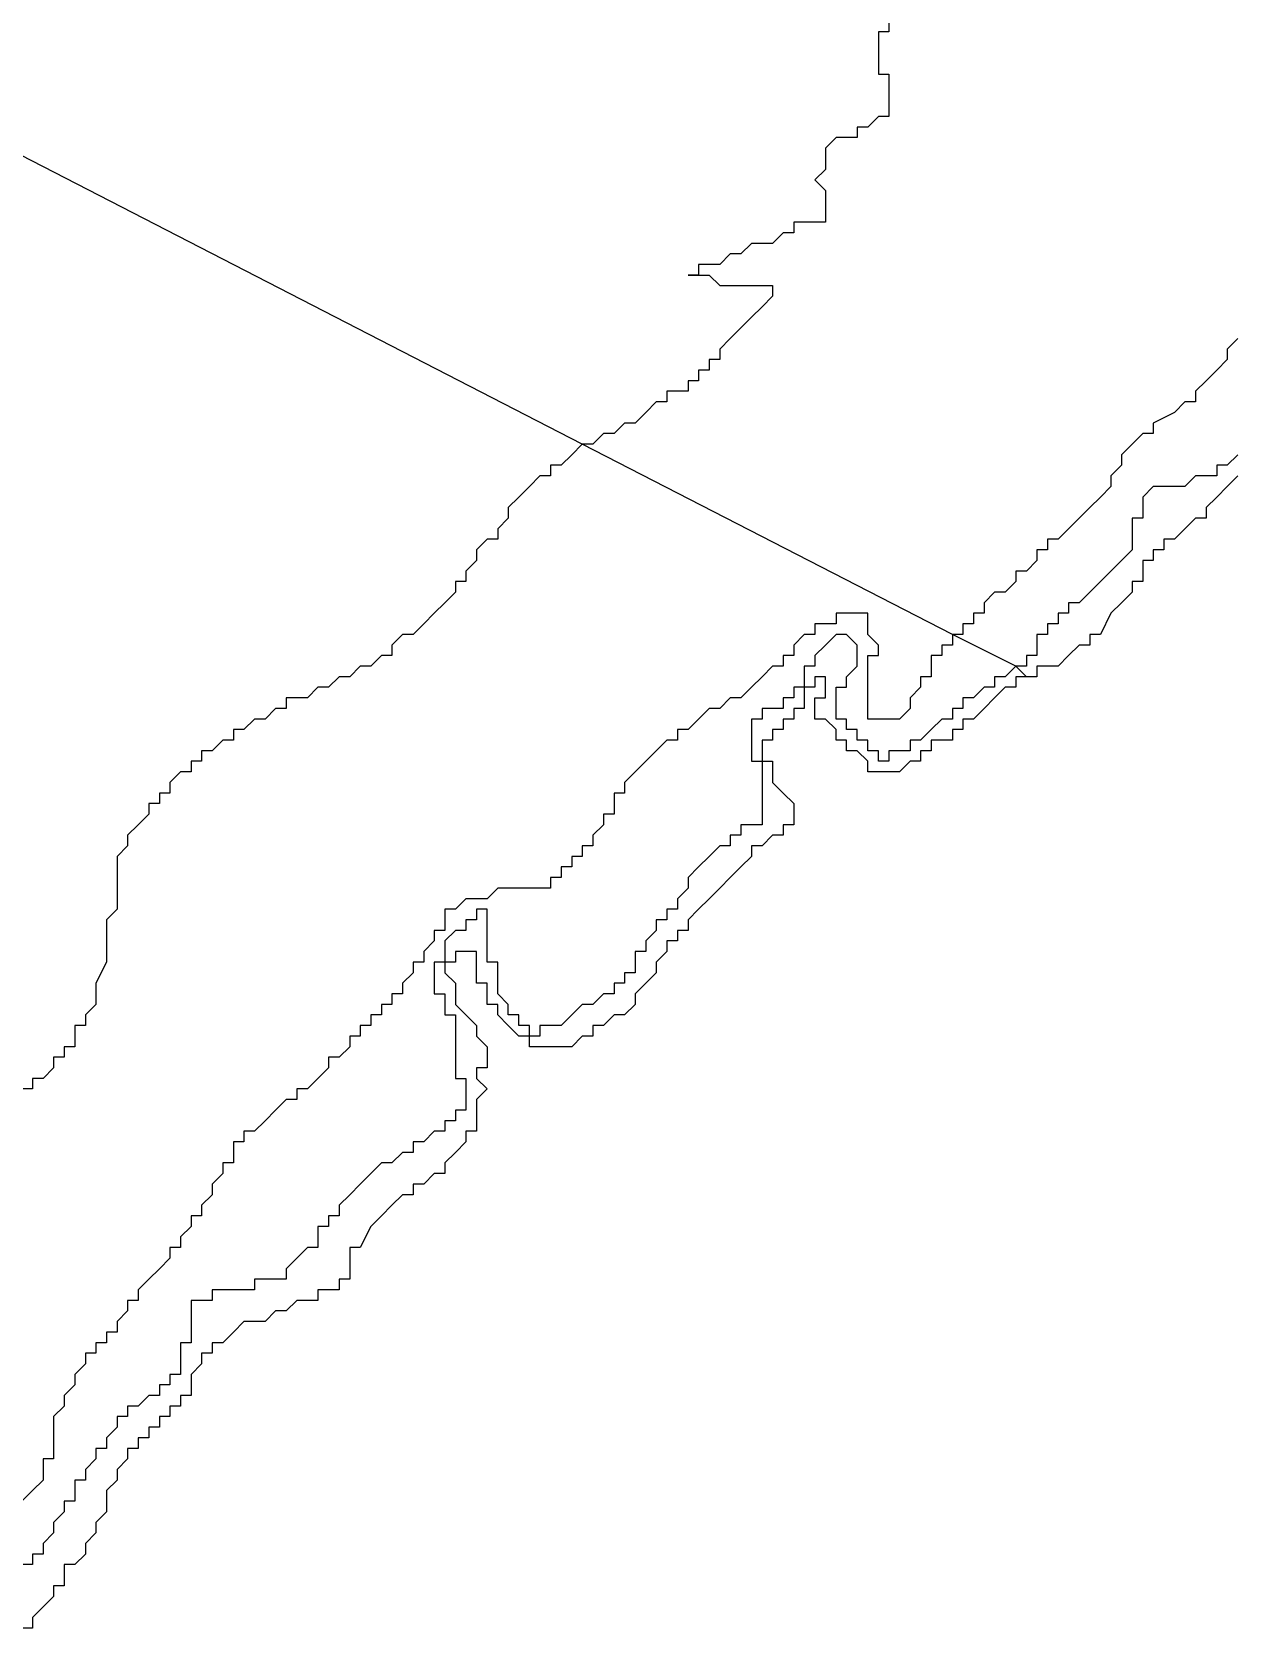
# Model space of a CAD drawing. Extents: x -79.2 to -65.2, y 32.5 to 44.8.
# Drawn here: x -74.261 to -73.122, y 37.56 to 39.07 of the extents above; entities that cross this region are included whole.
import ezdxf

# ---------------------------------------------------------------- set-up
doc = ezdxf.new("R2010")
doc.units = 0

msp = doc.modelspace()

# ---------------------------------------------------------------- linework, layer by layer
at = {"layer": '0FINSTR_G'}
for points in [[(-73.45, 39.08), (-73.45, 39.07), (-73.46, 39.07), (-73.46, 39.06), (-73.46, 39.06), (-73.46, 39.05), (-73.46, 39.05), (-73.46, 39.04), (-73.46, 39.04), (-73.46, 39.03), (-73.45, 39.03), (-73.45, 39.02), (-73.45, 39.02), (-73.45, 39.01), (-73.45, 39.01), (-73.45, 39.01), (-73.45, 39.01), (-73.45, 39), (-73.45, 39), (-73.45, 39), (-73.45, 38.99), (-73.46, 38.99), (-73.46, 38.99), (-73.46, 38.99), (-73.47, 38.98), (-73.48, 38.98), (-73.48, 38.97), (-73.49, 38.97), (-73.49, 38.97), (-73.5, 38.97), (-73.5, 38.97), (-73.51, 38.96), (-73.51, 38.96), (-73.51, 38.96), (-73.51, 38.95), (-73.51, 38.95), (-73.51, 38.95), (-73.51, 38.94), (-73.51, 38.94), (-73.52, 38.93), (-73.52, 38.93)], [(-73.74, 38.68), (-74.42, 39.03), (-74.44, 39.05)], [(-73.52, 38.93), (-73.52, 38.93), (-73.52, 38.93), (-73.51, 38.92), (-73.51, 38.92), (-73.51, 38.91), (-73.51, 38.91), (-73.51, 38.91), (-73.51, 38.9), (-73.51, 38.9), (-73.51, 38.89), (-73.52, 38.89), (-73.53, 38.89), (-73.53, 38.89), (-73.53, 38.89), (-73.53, 38.89), (-73.54, 38.89), (-73.54, 38.89), (-73.54, 38.88), (-73.54, 38.88), (-73.55, 38.88), (-73.55, 38.88), (-73.56, 38.87), (-73.57, 38.87), (-73.58, 38.87), (-73.59, 38.86), (-73.59, 38.86), (-73.59, 38.86), (-73.6, 38.86), (-73.61, 38.85), (-73.61, 38.85), (-73.62, 38.85), (-73.62, 38.85), (-73.63, 38.85), (-73.63, 38.84), (-73.64, 38.84), (-73.64, 38.84), (-73.64, 38.84), (-73.64, 38.84), (-73.64, 38.84), (-73.63, 38.84), (-73.63, 38.84), (-73.62, 38.84), (-73.62, 38.84), (-73.61, 38.83), (-73.61, 38.83), (-73.6, 38.83), (-73.59, 38.83), (-73.59, 38.83), (-73.58, 38.83), (-73.58, 38.83), (-73.57, 38.83), (-73.57, 38.83), (-73.57, 38.83), (-73.56, 38.83), (-73.56, 38.83), (-73.56, 38.83), (-73.56, 38.83), (-73.56, 38.83), (-73.56, 38.82), (-73.56, 38.82), (-73.56, 38.82), (-73.56, 38.82), (-73.57, 38.81), (-73.57, 38.81), (-73.57, 38.81), (-73.58, 38.8), (-73.58, 38.8), (-73.59, 38.79), (-73.59, 38.79), (-73.59, 38.79), (-73.6, 38.78), (-73.6, 38.78), (-73.6, 38.78), (-73.6, 38.78), (-73.6, 38.78), (-73.61, 38.77), (-73.61, 38.77), (-73.61, 38.77), (-73.61, 38.76), (-73.62, 38.76), (-73.62, 38.75), (-73.63, 38.75), (-73.63, 38.75), (-73.63, 38.74), (-73.64, 38.74), (-73.64, 38.73), (-73.65, 38.73), (-73.66, 38.73), (-73.66, 38.72), (-73.67, 38.72), (-73.68, 38.71), (-73.68, 38.71), (-73.69, 38.7), (-73.69, 38.7), (-73.7, 38.7), (-73.7, 38.7), (-73.71, 38.69), (-73.71, 38.69), (-73.72, 38.69), (-73.73, 38.68), (-73.73, 38.68), (-73.73, 38.68), (-73.74, 38.68)], [(-73.12, 38.78), (-73.13, 38.77), (-73.13, 38.76), (-73.14, 38.75), (-73.15, 38.74), (-73.15, 38.74), (-73.16, 38.73), (-73.16, 38.73), (-73.16, 38.72), (-73.17, 38.72), (-73.18, 38.71), (-73.18, 38.71), (-73.2, 38.7), (-73.2, 38.69), (-73.21, 38.69), (-73.22, 38.68), (-73.23, 38.67), (-73.23, 38.66), (-73.24, 38.65), (-73.24, 38.64), (-73.25, 38.63), (-73.26, 38.62), (-73.27, 38.61), (-73.27, 38.61), (-73.28, 38.6), (-73.28, 38.6), (-73.29, 38.59), (-73.3, 38.59), (-73.3, 38.58), (-73.31, 38.58), (-73.31, 38.57), (-73.31, 38.57), (-73.32, 38.56), (-73.33, 38.56), (-73.33, 38.55), (-73.34, 38.54), (-73.35, 38.54), (-73.36, 38.53), (-73.36, 38.52), (-73.37, 38.52), (-73.37, 38.51), (-73.38, 38.51), (-73.38, 38.5), (-73.39, 38.5), (-73.39, 38.5)], [(-73.74, 38.68), (-73.74, 38.68), (-73.74, 38.68), (-73.75, 38.67), (-73.75, 38.67), (-73.75, 38.67), (-73.75, 38.67), (-73.76, 38.66), (-73.76, 38.66), (-73.77, 38.66), (-73.77, 38.65), (-73.78, 38.65), (-73.78, 38.65), (-73.79, 38.64), (-73.79, 38.64), (-73.8, 38.63), (-73.8, 38.63), (-73.81, 38.62), (-73.81, 38.61), (-73.81, 38.61), (-73.81, 38.61), (-73.82, 38.6), (-73.82, 38.59), (-73.83, 38.59), (-73.84, 38.58), (-73.84, 38.57), (-73.84, 38.57), (-73.84, 38.57), (-73.85, 38.56), (-73.85, 38.56), (-73.85, 38.55), (-73.86, 38.55), (-73.86, 38.54), (-73.87, 38.53), (-73.87, 38.53), (-73.88, 38.52), (-73.89, 38.51), (-73.89, 38.51), (-73.9, 38.5), (-73.9, 38.5), (-73.9, 38.5), (-73.91, 38.5), (-73.92, 38.49), (-73.92, 38.48), (-73.93, 38.48), (-73.94, 38.47), (-73.94, 38.47), (-73.95, 38.47), (-73.96, 38.46), (-73.96, 38.46), (-73.97, 38.46), (-73.98, 38.45), (-73.99, 38.45), (-74, 38.44), (-74.01, 38.44), (-74.02, 38.44), (-74.02, 38.43), (-74.03, 38.43), (-74.03, 38.43), (-74.04, 38.42), (-74.05, 38.42), (-74.05, 38.42), (-74.06, 38.41), (-74.06, 38.41), (-74.07, 38.41), (-74.07, 38.4), (-74.08, 38.4), (-74.09, 38.39), (-74.1, 38.39), (-74.1, 38.38), (-74.11, 38.38), (-74.11, 38.37), (-74.12, 38.37), (-74.13, 38.36), (-74.13, 38.35), (-74.14, 38.35), (-74.14, 38.35), (-74.14, 38.35), (-74.14, 38.34), (-74.15, 38.34), (-74.15, 38.33), (-74.16, 38.32), (-74.16, 38.32), (-74.17, 38.31), (-74.17, 38.3), (-74.18, 38.29), (-74.18, 38.29), (-74.18, 38.28), (-74.18, 38.27), (-74.18, 38.27), (-74.18, 38.26), (-74.18, 38.26), (-74.18, 38.25), (-74.18, 38.24), (-74.19, 38.23), (-74.19, 38.23), (-74.19, 38.23), (-74.19, 38.23), (-74.19, 38.23), (-74.19, 38.21), (-74.19, 38.2), (-74.19, 38.2), (-74.19, 38.19), (-74.19, 38.19), (-74.2, 38.17), (-74.2, 38.16), (-74.2, 38.15), (-74.21, 38.14), (-74.21, 38.14), (-74.21, 38.13), (-74.21, 38.13), (-74.22, 38.13), (-74.22, 38.12), (-74.22, 38.12), (-74.22, 38.12), (-74.22, 38.11), (-74.23, 38.11), (-74.23, 38.11), (-74.23, 38.1), (-74.24, 38.1), (-74.24, 38.09), (-74.25, 38.08), (-74.26, 38.08), (-74.26, 38.07), (-74.27, 38.07)], [(-73.39, 38.5), (-73.74, 38.68)], [(-73.12, 38.67), (-73.13, 38.66), (-73.13, 38.66), (-73.14, 38.66), (-73.14, 38.66), (-73.14, 38.65), (-73.14, 38.65), (-73.15, 38.65), (-73.15, 38.65), (-73.16, 38.65), (-73.16, 38.65), (-73.17, 38.64), (-73.18, 38.64), (-73.18, 38.64), (-73.19, 38.64), (-73.19, 38.64), (-73.19, 38.64), (-73.2, 38.64), (-73.2, 38.64), (-73.2, 38.64), (-73.21, 38.63), (-73.21, 38.63), (-73.21, 38.63), (-73.21, 38.62), (-73.21, 38.62), (-73.21, 38.61), (-73.22, 38.61), (-73.22, 38.6), (-73.22, 38.6), (-73.22, 38.59), (-73.22, 38.59), (-73.22, 38.58), (-73.22, 38.58), (-73.23, 38.57), (-73.23, 38.57), (-73.23, 38.57), (-73.24, 38.56), (-73.24, 38.56), (-73.24, 38.56), (-73.25, 38.55), (-73.25, 38.55), (-73.26, 38.54), (-73.26, 38.54), (-73.27, 38.53), (-73.28, 38.53), (-73.28, 38.52), (-73.28, 38.52), (-73.28, 38.52), (-73.29, 38.52), (-73.29, 38.52), (-73.29, 38.51), (-73.3, 38.51), (-73.3, 38.51), (-73.3, 38.5), (-73.31, 38.5), (-73.31, 38.49), (-73.31, 38.49), (-73.31, 38.48), (-73.32, 38.48), (-73.32, 38.47), (-73.33, 38.47), (-73.33, 38.47)], [(-73.12, 38.65), (-73.13, 38.64), (-73.13, 38.64), (-73.14, 38.63), (-73.14, 38.63), (-73.15, 38.62), (-73.15, 38.61), (-73.16, 38.61), (-73.17, 38.6), (-73.17, 38.6), (-73.17, 38.6), (-73.17, 38.6), (-73.18, 38.59), (-73.19, 38.59), (-73.19, 38.58), (-73.2, 38.58), (-73.2, 38.57), (-73.21, 38.57), (-73.21, 38.56), (-73.21, 38.55), (-73.22, 38.55), (-73.22, 38.54), (-73.23, 38.53), (-73.23, 38.53), (-73.24, 38.52), (-73.24, 38.52), (-73.25, 38.5), (-73.26, 38.5), (-73.26, 38.49), (-73.27, 38.49), (-73.27, 38.49), (-73.28, 38.48), (-73.28, 38.48), (-73.29, 38.47), (-73.3, 38.47), (-73.31, 38.47), (-73.31, 38.46), (-73.32, 38.46)], [(-73.39, 38.5), (-73.39, 38.49), (-73.39, 38.49), (-73.4, 38.49), (-73.4, 38.48), (-73.41, 38.48), (-73.41, 38.47), (-73.41, 38.47), (-73.41, 38.46), (-73.42, 38.46), (-73.42, 38.45), (-73.42, 38.45), (-73.43, 38.44), (-73.43, 38.44), (-73.43, 38.44), (-73.43, 38.43), (-73.44, 38.42), (-73.44, 38.42), (-73.44, 38.42), (-73.45, 38.42), (-73.45, 38.42), (-73.45, 38.42), (-73.45, 38.42), (-73.46, 38.42), (-73.46, 38.42), (-73.46, 38.42), (-73.46, 38.42), (-73.46, 38.42), (-73.47, 38.42), (-73.47, 38.42), (-73.47, 38.43), (-73.47, 38.43), (-73.47, 38.43), (-73.47, 38.44), (-73.47, 38.44), (-73.47, 38.44), (-73.47, 38.45), (-73.47, 38.45), (-73.47, 38.45), (-73.47, 38.46), (-73.47, 38.46), (-73.47, 38.46), (-73.47, 38.46), (-73.47, 38.47), (-73.47, 38.47), (-73.47, 38.47), (-73.47, 38.47), (-73.47, 38.47), (-73.47, 38.48), (-73.46, 38.48), (-73.46, 38.49), (-73.46, 38.49), (-73.46, 38.49), (-73.47, 38.5), (-73.47, 38.5), (-73.47, 38.5), (-73.47, 38.5), (-73.47, 38.51), (-73.47, 38.51), (-73.47, 38.51), (-73.47, 38.51), (-73.47, 38.51), (-73.47, 38.52), (-73.47, 38.52), (-73.47, 38.52), (-73.48, 38.52), (-73.48, 38.52), (-73.48, 38.52), (-73.48, 38.52), (-73.48, 38.52), (-73.49, 38.52), (-73.49, 38.52), (-73.49, 38.52), (-73.49, 38.52), (-73.5, 38.52), (-73.5, 38.52), (-73.5, 38.52), (-73.5, 38.51), (-73.51, 38.51), (-73.51, 38.51), (-73.51, 38.51), (-73.52, 38.51), (-73.52, 38.51), (-73.52, 38.5), (-73.52, 38.5), (-73.53, 38.5), (-73.53, 38.5), (-73.53, 38.5), (-73.54, 38.49), (-73.54, 38.49), (-73.54, 38.48), (-73.55, 38.48), (-73.55, 38.48), (-73.55, 38.47), (-73.56, 38.47), (-73.56, 38.47), (-73.57, 38.46), (-73.57, 38.46), (-73.58, 38.45), (-73.58, 38.45), (-73.59, 38.44), (-73.6, 38.44), (-73.6, 38.44), (-73.6, 38.44), (-73.61, 38.43), (-73.61, 38.43), (-73.62, 38.43), (-73.63, 38.42), (-73.63, 38.42), (-73.64, 38.41), (-73.65, 38.41), (-73.65, 38.4), (-73.65, 38.4), (-73.66, 38.4), (-73.67, 38.39), (-73.67, 38.39), (-73.68, 38.38), (-73.68, 38.38), (-73.69, 38.37), (-73.69, 38.37), (-73.7, 38.36), (-73.7, 38.36), (-73.7, 38.35), (-73.71, 38.35), (-73.71, 38.34), (-73.71, 38.33), (-73.72, 38.33), (-73.72, 38.32), (-73.72, 38.32), (-73.72, 38.32), (-73.73, 38.31), (-73.73, 38.31), (-73.73, 38.3), (-73.74, 38.3), (-73.74, 38.29), (-73.75, 38.29), (-73.75, 38.28), (-73.75, 38.28), (-73.75, 38.28), (-73.76, 38.28), (-73.76, 38.27), (-73.76, 38.27), (-73.77, 38.27), (-73.77, 38.26), (-73.78, 38.26), (-73.79, 38.26), (-73.79, 38.26), (-73.8, 38.26), (-73.81, 38.26), (-73.82, 38.26), (-73.82, 38.26), (-73.83, 38.25), (-73.84, 38.25), (-73.85, 38.25), (-73.85, 38.25), (-73.85, 38.25), (-73.86, 38.24), (-73.86, 38.24), (-73.87, 38.24), (-73.87, 38.23), (-73.87, 38.23), (-73.87, 38.22), (-73.88, 38.22), (-73.88, 38.22), (-73.88, 38.21), (-73.88, 38.21), (-73.89, 38.2), (-73.89, 38.2), (-73.89, 38.19), (-73.9, 38.19), (-73.9, 38.18), (-73.9, 38.18), (-73.91, 38.17), (-73.91, 38.16), (-73.92, 38.16), (-73.92, 38.16), (-73.92, 38.15), (-73.92, 38.15), (-73.93, 38.15), (-73.93, 38.14), (-73.94, 38.14), (-73.94, 38.13), (-73.95, 38.13), (-73.95, 38.13), (-73.95, 38.12), (-73.96, 38.12), (-73.96, 38.11), (-73.97, 38.1), (-73.97, 38.1), (-73.98, 38.1), (-73.98, 38.09), (-73.98, 38.09), (-73.99, 38.08), (-73.99, 38.08), (-74, 38.07), (-74.01, 38.07), (-74.01, 38.06), (-74.02, 38.06), (-74.03, 38.05), (-74.04, 38.04), (-74.04, 38.04), (-74.04, 38.04), (-74.05, 38.03), (-74.05, 38.03), (-74.06, 38.03), (-74.06, 38.02), (-74.07, 38.02), (-74.07, 38.01), (-74.07, 38), (-74.08, 38), (-74.08, 37.99), (-74.08, 37.99), (-74.09, 37.98), (-74.09, 37.98), (-74.09, 37.97), (-74.09, 37.97), (-74.1, 37.96), (-74.1, 37.96), (-74.1, 37.95), (-74.11, 37.95), (-74.11, 37.94), (-74.11, 37.94), (-74.12, 37.93), (-74.12, 37.93), (-74.12, 37.92), (-74.13, 37.92), (-74.13, 37.91), (-74.14, 37.9), (-74.14, 37.9), (-74.14, 37.9), (-74.15, 37.89), (-74.15, 37.89), (-74.16, 37.88), (-74.16, 37.87), (-74.17, 37.87), (-74.17, 37.86), (-74.17, 37.86), (-74.18, 37.85), (-74.18, 37.84), (-74.19, 37.84), (-74.19, 37.83), (-74.2, 37.83), (-74.2, 37.82), (-74.21, 37.82), (-74.21, 37.81), (-74.21, 37.81), (-74.22, 37.8), (-74.22, 37.79), (-74.22, 37.79), (-74.23, 37.78), (-74.23, 37.77), (-74.23, 37.77), (-74.24, 37.76), (-74.24, 37.76), (-74.24, 37.75), (-74.24, 37.74), (-74.24, 37.74), (-74.24, 37.73), (-74.24, 37.72), (-74.25, 37.72), (-74.25, 37.72), (-74.25, 37.72), (-74.25, 37.71), (-74.25, 37.71), (-74.25, 37.7), (-74.26, 37.69), (-74.26, 37.69), (-74.27, 37.68)], [(-73.33, 38.47), (-73.34, 38.46), (-73.34, 38.46), (-73.35, 38.46), (-73.35, 38.45), (-73.36, 38.45), (-73.36, 38.45), (-73.37, 38.44), (-73.37, 38.44), (-73.38, 38.44), (-73.38, 38.43), (-73.39, 38.43), (-73.39, 38.42), (-73.4, 38.42), (-73.4, 38.42), (-73.41, 38.41), (-73.41, 38.41), (-73.41, 38.41), (-73.42, 38.4), (-73.42, 38.4), (-73.43, 38.4), (-73.43, 38.39), (-73.43, 38.39), (-73.44, 38.39), (-73.44, 38.39), (-73.44, 38.39), (-73.45, 38.39), (-73.45, 38.38), (-73.45, 38.38), (-73.45, 38.38), (-73.46, 38.38), (-73.46, 38.39), (-73.46, 38.39), (-73.47, 38.39), (-73.47, 38.39), (-73.47, 38.39), (-73.47, 38.39), (-73.47, 38.39), (-73.47, 38.4), (-73.47, 38.4), (-73.48, 38.4), (-73.48, 38.4), (-73.48, 38.41), (-73.48, 38.41), (-73.49, 38.41), (-73.49, 38.41), (-73.49, 38.41), (-73.49, 38.41), (-73.49, 38.41), (-73.49, 38.41), (-73.49, 38.42), (-73.49, 38.42), (-73.49, 38.42), (-73.49, 38.42), (-73.5, 38.42), (-73.5, 38.43), (-73.5, 38.43), (-73.5, 38.43), (-73.5, 38.43), (-73.5, 38.43), (-73.5, 38.43), (-73.5, 38.43), (-73.5, 38.43), (-73.5, 38.44), (-73.5, 38.44), (-73.5, 38.44), (-73.5, 38.44), (-73.5, 38.44), (-73.5, 38.45), (-73.5, 38.45), (-73.5, 38.45), (-73.49, 38.45), (-73.49, 38.45), (-73.49, 38.45), (-73.49, 38.46), (-73.49, 38.46), (-73.49, 38.46), (-73.49, 38.46), (-73.48, 38.47), (-73.48, 38.47), (-73.48, 38.47), (-73.48, 38.48), (-73.48, 38.48), (-73.48, 38.48), (-73.48, 38.49), (-73.48, 38.49), (-73.48, 38.49), (-73.48, 38.49), (-73.48, 38.49), (-73.49, 38.5), (-73.49, 38.5), (-73.49, 38.5), (-73.49, 38.5), (-73.49, 38.5), (-73.49, 38.5), (-73.49, 38.5), (-73.5, 38.5), (-73.5, 38.5), (-73.5, 38.5), (-73.5, 38.5), (-73.51, 38.49), (-73.51, 38.49), (-73.51, 38.49), (-73.51, 38.49), (-73.51, 38.49), (-73.51, 38.49), (-73.52, 38.48), (-73.52, 38.48), (-73.52, 38.48), (-73.52, 38.47), (-73.52, 38.47), (-73.52, 38.47), (-73.52, 38.47), (-73.53, 38.47), (-73.53, 38.46), (-73.53, 38.46), (-73.53, 38.46), (-73.53, 38.45), (-73.53, 38.45), (-73.54, 38.45), (-73.54, 38.45), (-73.54, 38.45), (-73.54, 38.44), (-73.55, 38.44), (-73.55, 38.44), (-73.55, 38.43), (-73.56, 38.43), (-73.56, 38.43), (-73.56, 38.43), (-73.57, 38.43), (-73.57, 38.42), (-73.57, 38.42), (-73.57, 38.42), (-73.58, 38.42), (-73.58, 38.41), (-73.58, 38.41), (-73.58, 38.4), (-73.58, 38.4), (-73.58, 38.4), (-73.58, 38.4), (-73.58, 38.39), (-73.58, 38.39), (-73.58, 38.39), (-73.58, 38.38), (-73.57, 38.38), (-73.57, 38.38), (-73.57, 38.37), (-73.57, 38.37), (-73.57, 38.37), (-73.57, 38.36), (-73.57, 38.36), (-73.57, 38.36), (-73.57, 38.35), (-73.57, 38.35), (-73.57, 38.35), (-73.57, 38.34), (-73.57, 38.34), (-73.57, 38.34), (-73.57, 38.33), (-73.57, 38.33), (-73.57, 38.32), (-73.58, 38.32), (-73.58, 38.32), (-73.58, 38.32), (-73.58, 38.32), (-73.59, 38.32), (-73.59, 38.31), (-73.59, 38.31), (-73.6, 38.31), (-73.6, 38.31), (-73.6, 38.3), (-73.61, 38.3), (-73.62, 38.29), (-73.62, 38.29), (-73.62, 38.29), (-73.63, 38.28), (-73.63, 38.28), (-73.64, 38.27), (-73.64, 38.27), (-73.64, 38.26), (-73.64, 38.26), (-73.64, 38.26), (-73.65, 38.25), (-73.65, 38.25), (-73.65, 38.24), (-73.66, 38.24), (-73.66, 38.23), (-73.66, 38.23), (-73.67, 38.23), (-73.67, 38.22), (-73.67, 38.22), (-73.68, 38.21), (-73.68, 38.21), (-73.68, 38.21), (-73.68, 38.2), (-73.68, 38.2), (-73.69, 38.2), (-73.69, 38.19), (-73.69, 38.19), (-73.69, 38.19), (-73.69, 38.18), (-73.7, 38.18), (-73.7, 38.17), (-73.71, 38.17), (-73.71, 38.16), (-73.72, 38.16), (-73.72, 38.16), (-73.73, 38.15), (-73.74, 38.15), (-73.74, 38.15), (-73.75, 38.14), (-73.75, 38.14), (-73.76, 38.13), (-73.76, 38.13), (-73.77, 38.13), (-73.77, 38.13), (-73.78, 38.13), (-73.78, 38.12), (-73.78, 38.12), (-73.79, 38.12), (-73.79, 38.13), (-73.79, 38.13), (-73.79, 38.13), (-73.79, 38.13), (-73.79, 38.13), (-73.79, 38.13), (-73.8, 38.13), (-73.8, 38.13), (-73.8, 38.14), (-73.8, 38.14), (-73.81, 38.14), (-73.81, 38.14), (-73.81, 38.14), (-73.81, 38.15), (-73.81, 38.15), (-73.81, 38.15), (-73.81, 38.15), (-73.82, 38.16), (-73.82, 38.16), (-73.82, 38.16), (-73.82, 38.16), (-73.82, 38.17), (-73.82, 38.17), (-73.82, 38.17), (-73.82, 38.17), (-73.82, 38.18), (-73.82, 38.18), (-73.82, 38.18), (-73.82, 38.19), (-73.83, 38.19), (-73.83, 38.19), (-73.83, 38.19), (-73.83, 38.2), (-73.83, 38.2), (-73.83, 38.21), (-73.83, 38.21), (-73.83, 38.21), (-73.83, 38.22), (-73.83, 38.22), (-73.83, 38.22), (-73.83, 38.22), (-73.83, 38.23), (-73.83, 38.23)], [(-73.33, 38.47), (-73.39, 38.5)], [(-73.32, 38.46), (-73.33, 38.46), (-73.33, 38.45), (-73.34, 38.45), (-73.35, 38.44), (-73.35, 38.44), (-73.36, 38.43), (-73.37, 38.42), (-73.38, 38.42), (-73.38, 38.41), (-73.39, 38.41), (-73.39, 38.4), (-73.4, 38.4), (-73.4, 38.4), (-73.41, 38.4), (-73.41, 38.4), (-73.41, 38.4), (-73.41, 38.39), (-73.42, 38.39), (-73.42, 38.39), (-73.42, 38.38), (-73.43, 38.38), (-73.43, 38.38), (-73.44, 38.37), (-73.44, 38.37), (-73.44, 38.37), (-73.45, 38.37), (-73.45, 38.37), (-73.45, 38.37), (-73.46, 38.37), (-73.46, 38.37), (-73.46, 38.37), (-73.46, 38.37), (-73.46, 38.37), (-73.46, 38.37), (-73.47, 38.37), (-73.47, 38.38), (-73.47, 38.38), (-73.47, 38.38), (-73.47, 38.38), (-73.48, 38.39), (-73.48, 38.39), (-73.48, 38.39), (-73.49, 38.39), (-73.49, 38.39), (-73.49, 38.4), (-73.49, 38.4), (-73.5, 38.4), (-73.5, 38.4), (-73.5, 38.41), (-73.5, 38.41), (-73.5, 38.41), (-73.51, 38.42), (-73.51, 38.42), (-73.51, 38.42), (-73.51, 38.42), (-73.52, 38.42), (-73.52, 38.42), (-73.52, 38.43), (-73.52, 38.43), (-73.52, 38.43), (-73.52, 38.44), (-73.52, 38.44), (-73.51, 38.44), (-73.51, 38.44), (-73.51, 38.44), (-73.51, 38.45), (-73.51, 38.45), (-73.51, 38.45), (-73.51, 38.45), (-73.51, 38.45), (-73.51, 38.46), (-73.52, 38.46), (-73.52, 38.45), (-73.52, 38.45), (-73.52, 38.45), (-73.52, 38.45), (-73.53, 38.45), (-73.53, 38.44), (-73.53, 38.44), (-73.53, 38.44), (-73.53, 38.43), (-73.54, 38.43), (-73.54, 38.43), (-73.54, 38.42), (-73.54, 38.42), (-73.55, 38.42), (-73.55, 38.41), (-73.55, 38.41), (-73.56, 38.41), (-73.56, 38.41), (-73.56, 38.41), (-73.56, 38.4), (-73.57, 38.4), (-73.57, 38.39), (-73.57, 38.39), (-73.57, 38.39), (-73.57, 38.38), (-73.56, 38.38), (-73.56, 38.37), (-73.56, 38.37), (-73.56, 38.36), (-73.56, 38.36), (-73.55, 38.35), (-73.55, 38.35), (-73.55, 38.35), (-73.55, 38.35), (-73.54, 38.34), (-73.54, 38.34), (-73.54, 38.34), (-73.54, 38.33), (-73.54, 38.33), (-73.54, 38.32), (-73.54, 38.32), (-73.54, 38.32), (-73.54, 38.32), (-73.54, 38.32), (-73.54, 38.32), (-73.55, 38.32), (-73.55, 38.31), (-73.55, 38.31), (-73.55, 38.31), (-73.56, 38.31), (-73.56, 38.31), (-73.57, 38.3), (-73.57, 38.3), (-73.57, 38.3), (-73.58, 38.3), (-73.58, 38.29), (-73.58, 38.29), (-73.58, 38.29), (-73.59, 38.28), (-73.6, 38.27), (-73.61, 38.26), (-73.61, 38.26), (-73.62, 38.25), (-73.63, 38.24), (-73.63, 38.24), (-73.63, 38.24), (-73.64, 38.23), (-73.64, 38.22), (-73.65, 38.22), (-73.65, 38.21), (-73.66, 38.21), (-73.66, 38.2), (-73.67, 38.19), (-73.67, 38.19), (-73.67, 38.18), (-73.67, 38.18), (-73.68, 38.17), (-73.69, 38.16), (-73.69, 38.16), (-73.69, 38.15), (-73.7, 38.14), (-73.71, 38.14), (-73.71, 38.14), (-73.72, 38.13), (-73.72, 38.13), (-73.73, 38.13), (-73.73, 38.12), (-73.74, 38.12), (-73.74, 38.12), (-73.75, 38.11), (-73.75, 38.11), (-73.75, 38.11), (-73.76, 38.11), (-73.76, 38.11), (-73.77, 38.11), (-73.77, 38.11), (-73.78, 38.11), (-73.78, 38.11), (-73.78, 38.11), (-73.78, 38.11), (-73.79, 38.11), (-73.79, 38.11), (-73.79, 38.12), (-73.79, 38.12), (-73.8, 38.12), (-73.8, 38.12), (-73.8, 38.12), (-73.81, 38.13), (-73.81, 38.13), (-73.81, 38.13), (-73.81, 38.13), (-73.82, 38.14), (-73.82, 38.14), (-73.82, 38.14), (-73.82, 38.15), (-73.83, 38.15), (-73.83, 38.15), (-73.83, 38.16), (-73.83, 38.16), (-73.83, 38.16), (-73.83, 38.16), (-73.83, 38.17), (-73.84, 38.17), (-73.84, 38.18), (-73.84, 38.18), (-73.84, 38.18), (-73.84, 38.19), (-73.84, 38.19), (-73.84, 38.19), (-73.84, 38.19), (-73.84, 38.2), (-73.84, 38.2), (-73.85, 38.2), (-73.85, 38.2), (-73.85, 38.2), (-73.86, 38.2), (-73.86, 38.2), (-73.86, 38.2), (-73.86, 38.19), (-73.87, 38.19), (-73.87, 38.19), (-73.87, 38.19), (-73.87, 38.19), (-73.87, 38.18), (-73.87, 38.18), (-73.86, 38.17), (-73.86, 38.17), (-73.86, 38.17), (-73.86, 38.16), (-73.86, 38.16), (-73.86, 38.16), (-73.86, 38.15), (-73.86, 38.15), (-73.86, 38.15), (-73.85, 38.14), (-73.85, 38.14), (-73.85, 38.14), (-73.84, 38.13), (-73.84, 38.13), (-73.84, 38.13), (-73.84, 38.12), (-73.84, 38.12), (-73.83, 38.11), (-73.83, 38.1), (-73.83, 38.1), (-73.83, 38.1), (-73.83, 38.09), (-73.84, 38.09), (-73.84, 38.08), (-73.84, 38.08), (-73.84, 38.08), (-73.83, 38.07), (-73.83, 38.07), (-73.83, 38.07), (-73.84, 38.06), (-73.84, 38.06), (-73.84, 38.05), (-73.84, 38.05), (-73.84, 38.05), (-73.84, 38.04), (-73.84, 38.03), (-73.85, 38.03), (-73.85, 38.02), (-73.86, 38.01), (-73.87, 38), (-73.87, 38), (-73.87, 37.99), (-73.88, 37.99), (-73.88, 37.99), (-73.89, 37.98), (-73.9, 37.98), (-73.9, 37.97), (-73.91, 37.97), (-73.92, 37.96), (-73.92, 37.96), (-73.92, 37.96), (-73.93, 37.95), (-73.93, 37.95), (-73.94, 37.94), (-73.94, 37.94), (-73.95, 37.92), (-73.96, 37.92), (-73.96, 37.91), (-73.96, 37.91), (-73.96, 37.9), (-73.96, 37.9), (-73.96, 37.9), (-73.96, 37.89), (-73.97, 37.89), (-73.97, 37.89), (-73.97, 37.88), (-73.98, 37.88), (-73.99, 37.88), (-73.99, 37.87), (-73.99, 37.87), (-74, 37.87), (-74.01, 37.87), (-74.01, 37.87), (-74.02, 37.86), (-74.02, 37.86), (-74.03, 37.86), (-74.03, 37.86), (-74.04, 37.85), (-74.05, 37.85), (-74.05, 37.85), (-74.06, 37.85), (-74.07, 37.84), (-74.07, 37.84), (-74.08, 37.83), (-74.09, 37.83), (-74.09, 37.83), (-74.09, 37.82), (-74.1, 37.82), (-74.1, 37.81), (-74.1, 37.81), (-74.11, 37.8), (-74.11, 37.8), (-74.11, 37.8), (-74.11, 37.79), (-74.11, 37.79), (-74.11, 37.78), (-74.11, 37.78), (-74.12, 37.78), (-74.12, 37.77), (-74.12, 37.77), (-74.13, 37.77), (-74.13, 37.76), (-74.14, 37.76), (-74.14, 37.75), (-74.15, 37.75), (-74.15, 37.74), (-74.16, 37.74), (-74.16, 37.73), (-74.17, 37.73), (-74.17, 37.73), (-74.17, 37.72), (-74.17, 37.72), (-74.18, 37.71), (-74.18, 37.71), (-74.18, 37.7), (-74.18, 37.7), (-74.19, 37.69), (-74.19, 37.69), (-74.19, 37.68), (-74.19, 37.68), (-74.19, 37.67), (-74.2, 37.66), (-74.2, 37.66), (-74.2, 37.65), (-74.2, 37.65), (-74.21, 37.64), (-74.21, 37.64), (-74.21, 37.63), (-74.21, 37.63), (-74.22, 37.62), (-74.23, 37.62), (-74.23, 37.61), (-74.23, 37.6), (-74.24, 37.6), (-74.24, 37.59), (-74.24, 37.59), (-74.25, 37.58), (-74.25, 37.58), (-74.25, 37.58), (-74.26, 37.57), (-74.26, 37.57), (-74.26, 37.56), (-74.27, 37.56)], [(-73.32, 38.46), (-73.33, 38.47)], [(-73.83, 38.23), (-73.83, 38.24), (-73.83, 38.24), (-73.83, 38.24), (-73.83, 38.24), (-73.83, 38.24), (-73.83, 38.24), (-73.84, 38.24), (-73.84, 38.24), (-73.84, 38.23), (-73.85, 38.23), (-73.85, 38.23), (-73.85, 38.23), (-73.85, 38.23), (-73.85, 38.22), (-73.85, 38.22), (-73.86, 38.22), (-73.86, 38.22), (-73.87, 38.21), (-73.87, 38.2), (-73.87, 38.2), (-73.87, 38.2), (-73.87, 38.19), (-73.88, 38.19), (-73.88, 38.19), (-73.88, 38.19), (-73.88, 38.18), (-73.88, 38.18), (-73.88, 38.18), (-73.88, 38.17), (-73.88, 38.17), (-73.88, 38.17), (-73.88, 38.16), (-73.87, 38.16), (-73.87, 38.16), (-73.87, 38.15), (-73.87, 38.15), (-73.87, 38.15), (-73.87, 38.15), (-73.87, 38.14), (-73.87, 38.14), (-73.86, 38.14), (-73.86, 38.13), (-73.86, 38.13), (-73.86, 38.12), (-73.86, 38.12), (-73.86, 38.11), (-73.86, 38.11), (-73.86, 38.11), (-73.86, 38.11), (-73.86, 38.11), (-73.86, 38.1), (-73.86, 38.1), (-73.86, 38.1), (-73.86, 38.09), (-73.86, 38.09), (-73.86, 38.08), (-73.85, 38.08), (-73.85, 38.08), (-73.85, 38.07), (-73.85, 38.07), (-73.85, 38.07), (-73.85, 38.07), (-73.85, 38.06), (-73.85, 38.06), (-73.85, 38.05), (-73.86, 38.05), (-73.86, 38.05), (-73.86, 38.04), (-73.87, 38.04), (-73.87, 38.04), (-73.87, 38.03), (-73.88, 38.03), (-73.89, 38.02), (-73.89, 38.02), (-73.9, 38.02), (-73.9, 38.01), (-73.91, 38.01), (-73.91, 38.01), (-73.92, 38), (-73.93, 38), (-73.93, 38), (-73.94, 37.99), (-73.94, 37.99), (-73.95, 37.98), (-73.95, 37.98), (-73.95, 37.98), (-73.96, 37.97), (-73.96, 37.97), (-73.97, 37.96), (-73.97, 37.95), (-73.98, 37.95), (-73.98, 37.94), (-73.98, 37.94), (-73.99, 37.94), (-73.99, 37.93), (-73.99, 37.92), (-74, 37.92), (-74.01, 37.91), (-74.01, 37.91), (-74.02, 37.9), (-74.02, 37.9), (-74.02, 37.89), (-74.03, 37.89), (-74.03, 37.89), (-74.04, 37.89), (-74.04, 37.89), (-74.04, 37.89), (-74.05, 37.89), (-74.05, 37.88), (-74.06, 37.88), (-74.06, 37.88), (-74.07, 37.88), (-74.08, 37.88), (-74.08, 37.88), (-74.09, 37.88), (-74.09, 37.87), (-74.1, 37.87), (-74.11, 37.87), (-74.11, 37.86), (-74.11, 37.86), (-74.11, 37.86), (-74.11, 37.85), (-74.11, 37.85), (-74.11, 37.85), (-74.11, 37.84), (-74.11, 37.84), (-74.11, 37.83), (-74.12, 37.83), (-74.12, 37.82), (-74.12, 37.82), (-74.12, 37.82), (-74.12, 37.81), (-74.12, 37.81), (-74.12, 37.8), (-74.13, 37.8), (-74.13, 37.79), (-74.13, 37.79), (-74.14, 37.79), (-74.14, 37.79), (-74.14, 37.78), (-74.15, 37.78), (-74.16, 37.77), (-74.16, 37.77), (-74.17, 37.77), (-74.17, 37.76), (-74.18, 37.76), (-74.18, 37.75), (-74.18, 37.75), (-74.19, 37.74), (-74.19, 37.73), (-74.2, 37.73), (-74.2, 37.72), (-74.21, 37.71), (-74.21, 37.7), (-74.22, 37.7), (-74.22, 37.69), (-74.22, 37.68), (-74.23, 37.68), (-74.23, 37.67), (-74.24, 37.66), (-74.24, 37.65), (-74.24, 37.65), (-74.24, 37.65), (-74.25, 37.64), (-74.25, 37.63), (-74.26, 37.63), (-74.26, 37.62), (-74.27, 37.62)]]:
    msp.add_lwpolyline(points, dxfattribs=at)

doc.saveas('drawing.dxf')
